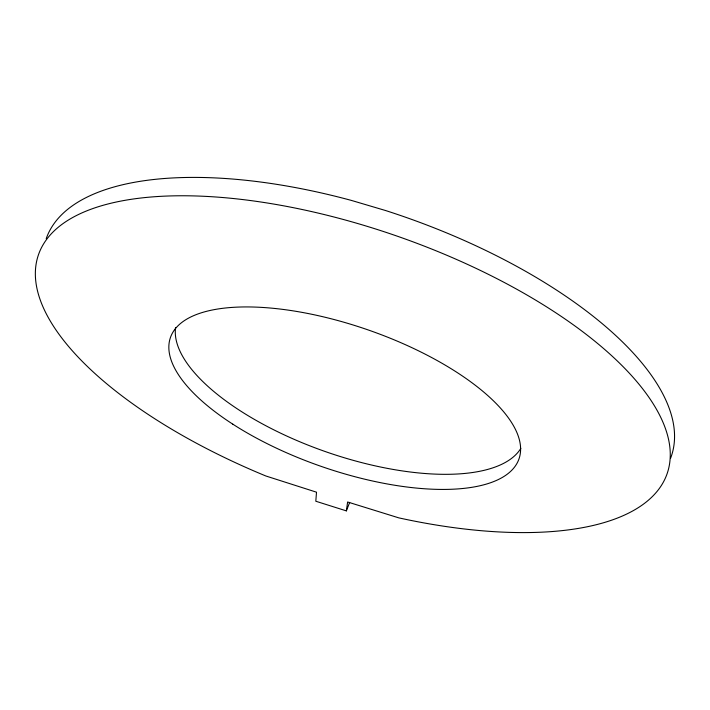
<?xml version="1.0" encoding="UTF-8"?>
<svg xmlns="http://www.w3.org/2000/svg" width="710" height="710" viewBox="0 0 710 710"><rect width="100%" height="100%" fill="white"/><g stroke="black" fill="none" stroke-linecap="round" stroke-linejoin="round"><path stroke-width="1.06" d="M346.365 510.88L347.616 501.988L398.798 517.865A332.839 135.495 19.2 0 0 627.161 370.877A332.839 135.495 19.2 0 0 102.231 205.545A332.839 135.495 19.2 0 0 265.895 476.002L316.509 492.19L315.808 501.233L346.365 510.88L349.675 502.423M46.23 238.622A330.931 138.485 19.2 0 1 351.512 200.451L385.628 210.55A330.931 138.485 19.2 0 1 670.568 458.261M520.847 448.347A183.535 73.796 19.2 0 1 325.18 451.524A183.535 73.796 19.2 0 1 175.592 327.532M232.773 424.145A184.538 72.154 19.2 0 0 518.229 460.843A184.538 72.154 19.2 0 0 283.255 309.445A184.538 72.154 19.2 0 0 232.773 424.145"/></g></svg>
